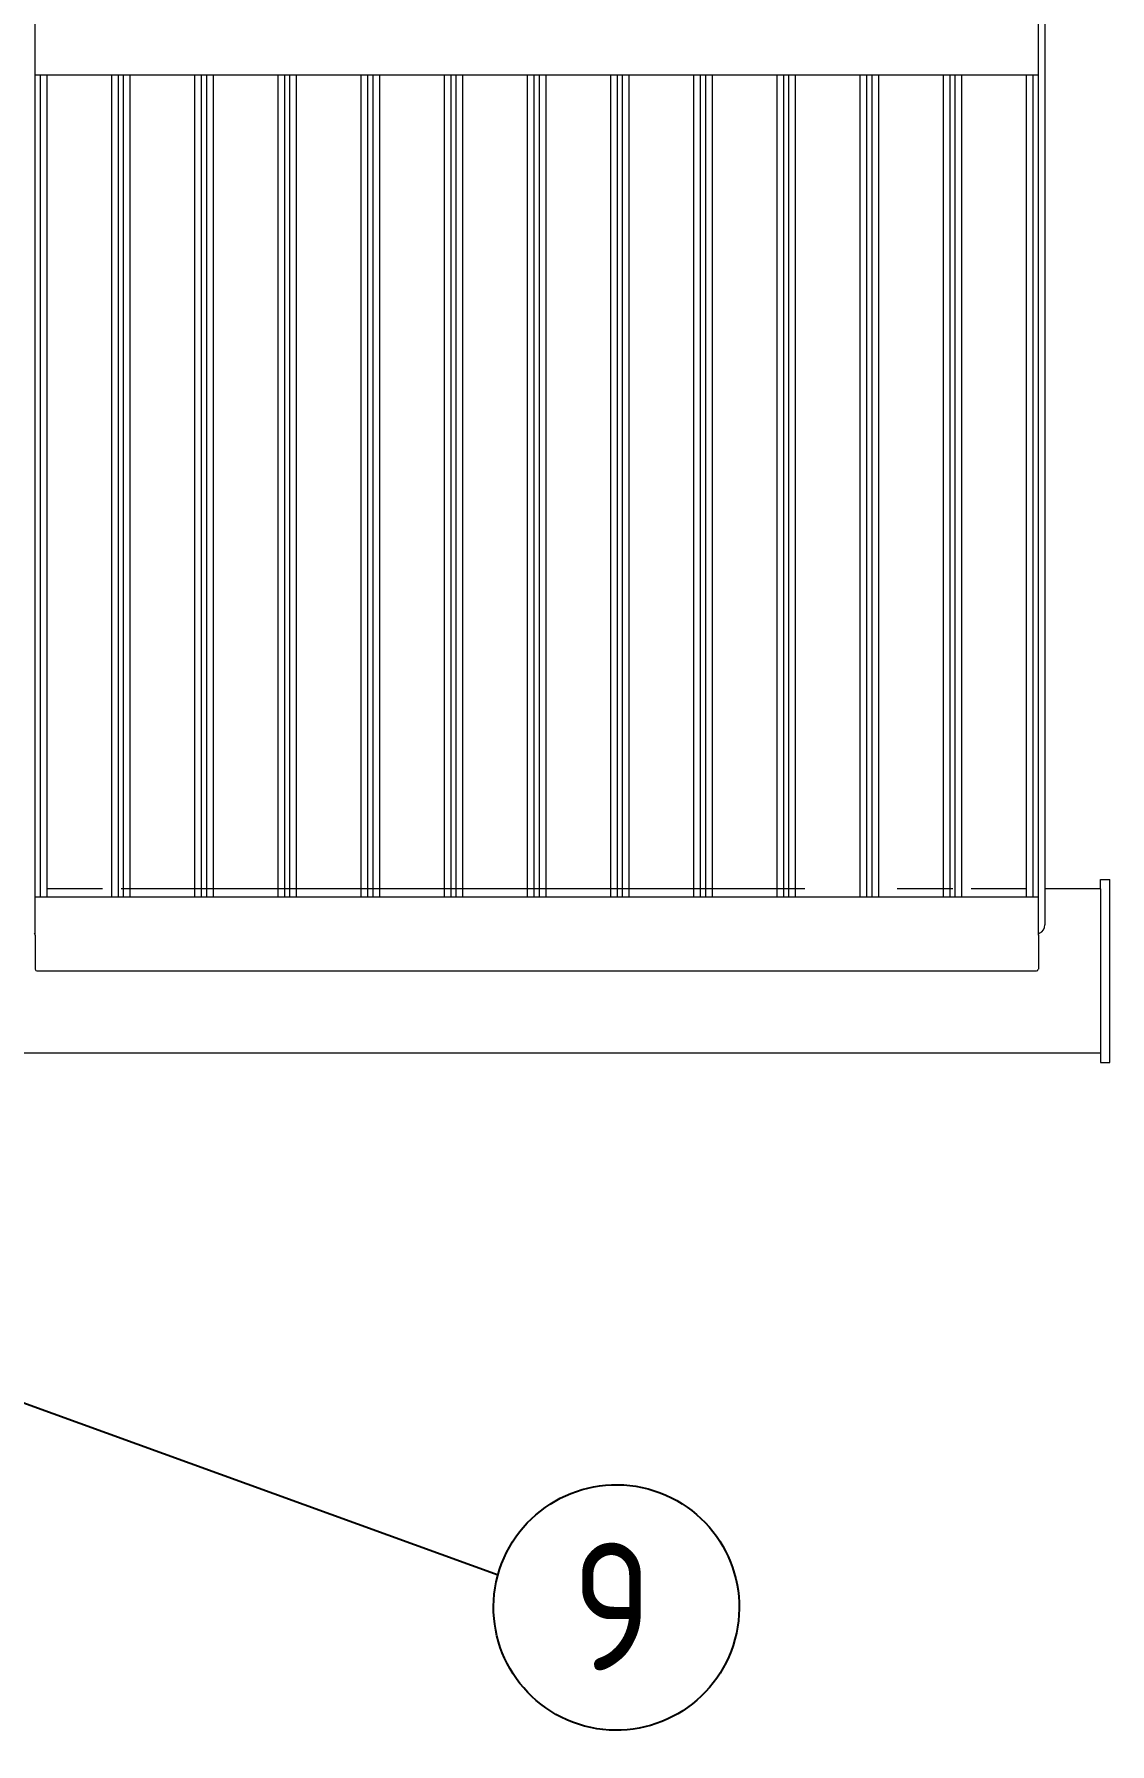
# Model space of a CAD drawing. Header units: millimetres. Extents: x -41310 to 13905, y 1865 to 89610.
# Drawn here: x 6522 to 7104, y 5721 to 6646 of the extents above; entities that cross this region are included whole.
import ezdxf

# ---------------------------------------------------------------- set-up
doc = ezdxf.new("R2010")
doc.units = ezdxf.units.MM
doc.layers.add('1轮廓实线层', color=7, linetype='Continuous', lineweight=0)
doc.layers.add('5尺寸标注层', color=3, linetype='Continuous')
doc.styles.get("Standard").update_dxf_attribs({"font": 'gbenor.shx', "bigfont": 'gbcbig.shx'})

msp = doc.modelspace()

# ---------------------------------------------------------------- linework, layer by layer
at = {"layer": '1轮廓实线层', "extrusion": (-0.004685, -0.017452, 0.999837)}
for p, q in [((6522.76, 6158.68, 138.07), (6522.68, 7119.53, 154.84)), ((7065.56, 6158.68, 140.61), (7065.48, 7119.53, 157.38)), ((7069.16, 6164.18, 140.72), (7069.08, 7114.03, 157.3)), ((7065.52, 6624.11, 148.74), (6522.72, 6624.11, 146.19)), ((6525.56, 6179.17, 138.44), (6525.52, 6624.11, 146.21)), ((6529.16, 6179.17, 138.46), (6529.12, 6624.11, 146.22)), ((6564.16, 6179.17, 138.62), (6564.12, 6624.11, 146.39)), ((6567.76, 6179.17, 138.64), (6567.72, 6624.11, 146.4)), ((6570.56, 6179.17, 138.65), (6570.52, 6624.11, 146.42)), ((6574.16, 6179.17, 138.67), (6574.12, 6624.11, 146.43)), ((6609.16, 6179.17, 138.83), (6609.12, 6624.11, 146.6)), ((6612.76, 6179.17, 138.85), (6612.72, 6624.11, 146.61)), ((6615.56, 6179.17, 138.86), (6615.52, 6624.11, 146.63)), ((6619.16, 6179.17, 138.88), (6619.12, 6624.11, 146.64)), ((6654.16, 6179.17, 139.04), (6654.12, 6624.11, 146.81)), ((6657.76, 6179.17, 139.06), (6657.72, 6624.11, 146.82)), ((6660.56, 6179.17, 139.07), (6660.52, 6624.11, 146.84)), ((6664.16, 6179.17, 139.09), (6664.12, 6624.11, 146.85)), ((6699.16, 6179.17, 139.25), (6699.12, 6624.11, 147.02)), ((6702.76, 6179.17, 139.27), (6702.72, 6624.11, 147.04)), ((6705.56, 6179.17, 139.28), (6705.52, 6624.11, 147.05)), ((6709.16, 6179.17, 139.3), (6709.12, 6624.11, 147.07)), ((6744.16, 6179.17, 139.46), (6744.12, 6624.11, 147.23)), ((6747.76, 6179.17, 139.48), (6747.72, 6624.11, 147.25)), ((6750.56, 6179.17, 139.49), (6750.52, 6624.11, 147.26)), ((6754.16, 6179.17, 139.51), (6754.12, 6624.11, 147.28)), ((6789.16, 6179.17, 139.67), (6789.12, 6624.11, 147.44)), ((6792.76, 6179.17, 139.69), (6792.72, 6624.11, 147.46)), ((6795.56, 6179.17, 139.7), (6795.52, 6624.11, 147.47)), ((6799.16, 6179.17, 139.72), (6799.12, 6624.11, 147.49)), ((6834.16, 6179.17, 139.89), (6834.12, 6624.11, 147.65)), ((6837.76, 6179.17, 139.9), (6837.72, 6624.11, 147.67)), ((6840.56, 6179.17, 139.92), (6840.52, 6624.11, 147.68)), ((6844.16, 6179.17, 139.93), (6844.12, 6624.11, 147.7)), ((6879.16, 6179.17, 140.1), (6879.12, 6624.11, 147.86)), ((6882.76, 6179.17, 140.11), (6882.72, 6624.11, 147.88)), ((6885.56, 6179.17, 140.13), (6885.52, 6624.11, 147.89)), ((6889.16, 6179.17, 140.14), (6889.12, 6624.11, 147.91)), ((6924.16, 6179.17, 140.31), (6924.12, 6624.11, 148.07)), ((6927.76, 6179.17, 140.32), (6927.72, 6624.11, 148.09)), ((6930.56, 6179.17, 140.34), (6930.52, 6624.11, 148.1)), ((6934.16, 6179.17, 140.35), (6934.12, 6624.11, 148.12)), ((6969.16, 6179.17, 140.52), (6969.12, 6624.11, 148.28)), ((6972.76, 6179.17, 140.53), (6972.72, 6624.11, 148.3)), ((6975.56, 6179.17, 140.55), (6975.52, 6624.11, 148.31)), ((6979.16, 6179.17, 140.56), (6979.12, 6624.11, 148.33)), ((7014.16, 6179.17, 140.73), (7014.12, 6624.11, 148.49)), ((7017.76, 6179.17, 140.75), (7017.72, 6624.11, 148.51)), ((7020.56, 6179.17, 140.76), (7020.52, 6624.11, 148.52)), ((7024.15, 6179.17, 140.78), (7024.12, 6624.11, 148.54)), ((7059.15, 6179.17, 140.94), (7059.12, 6624.11, 148.71)), ((7062.75, 6179.17, 140.96), (7062.72, 6624.11, 148.72)), ((6559.16, 6183.67, 138.68), (6529.16, 6183.67, 138.53)), ((6539.16, 6183.67, 138.58), (6529.16, 6183.67, 138.53)), ((6939.16, 6183.67, 140.46), (6569.16, 6183.67, 138.72)), ((7019.15, 6183.67, 140.83), (6989.16, 6183.67, 140.69)), ((7059.15, 6183.67, 141.02), (7029.15, 6183.67, 140.88)), ((7099.15, 6183.67, 141.21), (7069.15, 6183.67, 141.06)), ((7099.15, 6188.67, 141.29), (7104.15, 6188.67, 141.32)), ((7099.15, 6183.67, 141.21), (7099.15, 6188.67, 141.29)), ((7099.15, 6183.67, 141.21), (7099.16, 6094.69, 139.65)), ((7104.16, 6089.69, 139.59), (7104.15, 6188.67, 141.32)), ((7065.55, 6179.17, 140.97), (6522.76, 6179.17, 138.43)), ((6522.76, 6158.68, 138.07), (6522.76, 6140.18, 137.75)), ((7065.56, 6158.68, 140.61), (7065.56, 6140.18, 140.29)), ((7064.56, 6139.18, 140.27), (6523.76, 6139.18, 137.73)), ((7099.16, 6094.69, 139.65), (6429.17, 6094.69, 136.51)), ((7099.16, 6094.69, 139.65), (7099.16, 6089.69, 139.57)), ((7099.16, 6089.69, 139.57), (7104.16, 6089.69, 139.59))]:
    msp.add_line(p, q, dxfattribs=at)
for centre, radius, start, end in [((5224.28, 7786.28), 5, 308.60826, 15.03008), ((4701.86, 7640.31), 1, 15.03008, 81.4519), ((4701.86, 7640.31), 1, 15.03008, 81.4519), ((5228.02, 7781.59), 1, 128.60826, 195.03008), ((5228.02, 7781.59), 1, 128.60826, 195.03008), ((4708.59, 7622.96), 1, 195.03008, 285.03008), ((5230.89, 7763.2), 1, 285.03008, 15.03008)]:
    msp.add_arc(centre, radius, start, end, dxfattribs=at)
at = {"layer": '5尺寸标注层', "ltscale": 2, "extrusion": (-0.004685, -0.017452, 0.999837)}
msp.add_line((6773.19, 5812.2, 50.51), (6183.12, 6026.37, 134.17), dxfattribs=at)
msp.add_circle((5100.96, 7369.02, -82.67), 66.44, dxfattribs=at)

# ---------------------------------------------------------------- texts
msp.add_text('9', height=69.12, rotation=15.03008, dxfattribs=at).set_placement((5086.7, 7329.95, -82.67))

doc.saveas('drawing.dxf')
